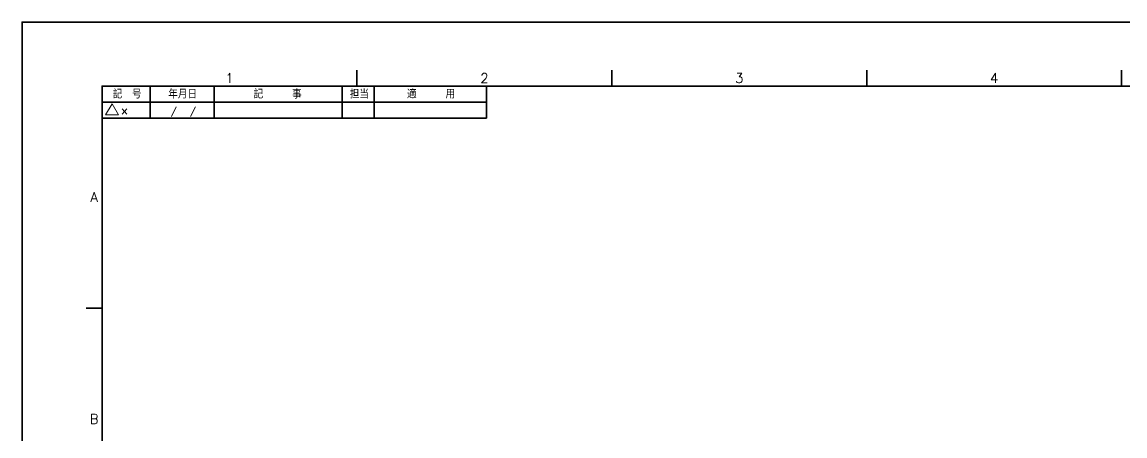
# Model space of a CAD drawing. Header units: millimetres. Extents: x 0 to 4205, y 0 to 2970.
# Drawn here: x 0 to 1722, y 2324 to 2970 of the extents above; entities that cross this region are included whole.
import ezdxf
from ezdxf.enums import TextEntityAlignment as Align

# ---------------------------------------------------------------- set-up
doc = ezdxf.new("R2010")
doc.units = ezdxf.units.MM
doc.header["$LTSCALE"] = 5
doc.layers.add('AUX', color=7, linetype='Continuous', lineweight=35)
doc.layers.add('TITLE', color=4, linetype='Continuous', lineweight=20)
doc.styles.get("Standard").update_dxf_attribs({"font": 'romans.shx', "bigfont": 'japanese.shx'})

msp = doc.modelspace()

# ---------------------------------------------------------------- linework, layer by layer
at = {"layer": 'AUX'}
for p, q in [((523, 2870), (523, 2895)), ((921, 2870), (921, 2895)), ((1319, 2870), (1319, 2895)), ((1717, 2870), (1717, 2895)), ((200, 2870), (200, 2820)), ((300, 2870), (300, 2820)), ((500, 2870), (500, 2820)), ((550, 2870), (550, 2820)), ((725, 2870), (725, 2820)), ((725, 2845), (125, 2845)), ((725, 2820), (125, 2820)), ((125, 2523.75), (100, 2523.75))]:
    msp.add_line(p, q, dxfattribs=at)
at = {"layer": 'AUX', "color": 2, "lineweight": 13}
for p, q in [((140.4521, 2842.3205), (130.4521, 2825)), ((150.4521, 2825), (140.4521, 2842.3205)), ((130.4521, 2825), (150.4521, 2825))]:
    msp.add_line(p, q, dxfattribs=at)
at = {"layer": 'AUX'}
for points in [[(0, 0), (4205, 0), (4205, 2970), (0, 2970)], [(125, 100), (4105, 100), (4105, 2870), (125, 2870)]]:
    msp.add_lwpolyline(points, close=True, dxfattribs=at)

# ---------------------------------------------------------------- texts
at = {"layer": 'AUX', "color": 2, "lineweight": 13}
for s, p in [('1', (324, 2882.5)), ('2', (722, 2882.5)), ('3', (1120, 2882.5)), ('4', (1518, 2882.5)), ('A', (112.5, 2696.875)), ('B', (112.5, 2350.625))]:
    msp.add_text(s, height=15, dxfattribs=at).set_placement(p, align=Align.MIDDLE)
for s, p in [('記\u3000号', (141.6667, 2850.8753)), ('年月日', (228.2995, 2850.8753)), ('記\u3000\u3000\u3000事', (361.5852, 2850.8753)), ('担当', (511.701, 2850.8753)), ('適\u3000\u3000\u3000用', (601.0764, 2850.8753)), ('×', (154.0045, 2825))]:
    msp.add_text(s, height=12.5, dxfattribs=at).set_placement(p)
at = {"layer": 'TITLE', "color": 2, "lineweight": 13}
for p in [(232.2521, 2825.9295), (262.2594, 2825.9295)]:
    msp.add_text('/', height=10, dxfattribs=at).set_placement(p)

doc.saveas('drawing.dxf')
